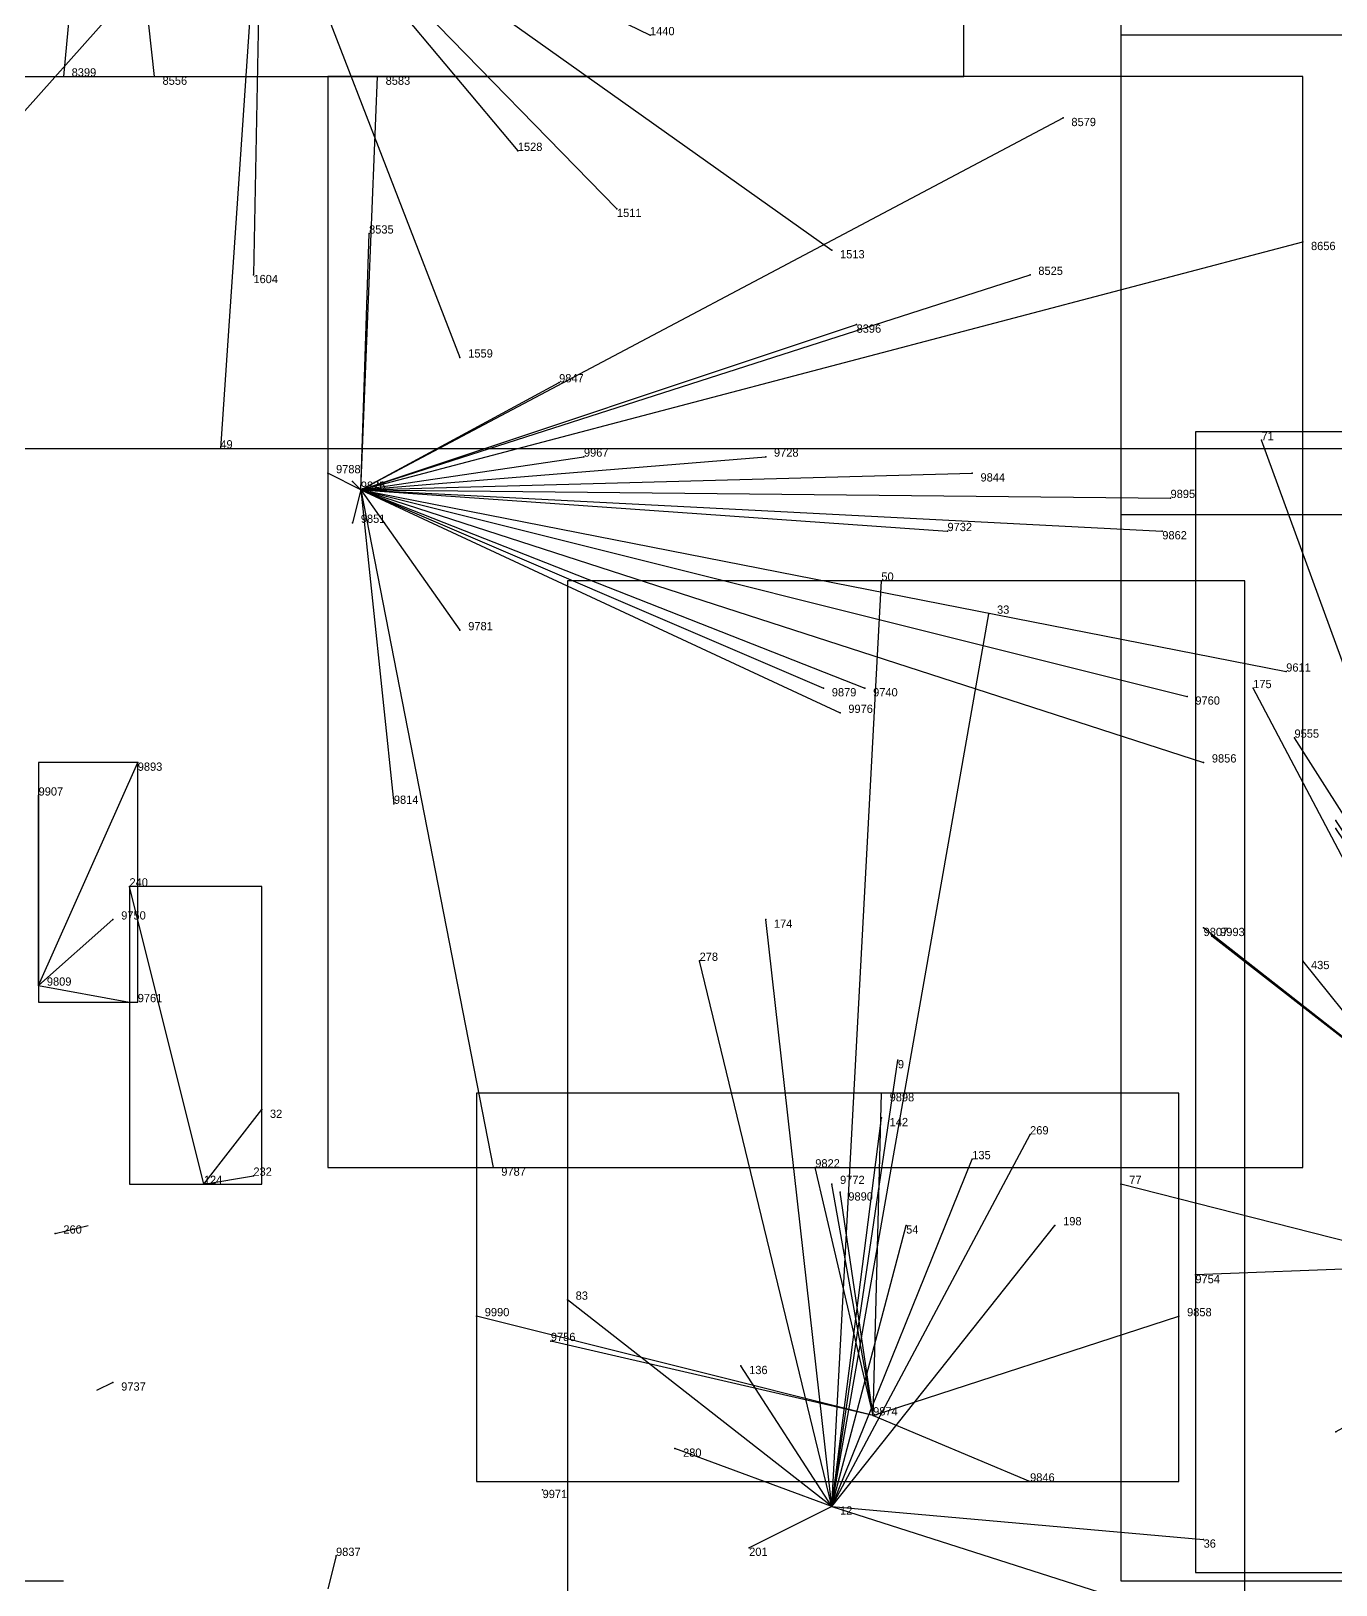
# Model space of a CAD drawing. Extents: x -0.07 to 1.1, y -0.07 to 1.1.
# Drawn here: x 0.1021 to 0.26, y 0.1065 to 0.2945 of the extents above; entities that cross this region are included whole.
import ezdxf

# ---------------------------------------------------------------- set-up
doc = ezdxf.new("R2010")
doc.units = 0
for name, color, linetype in [('Clients', 3, 'CONTINUOUS'), ('Facilities', 3, 'CONTINUOUS'), ('Facilities_lines', 3, 'CONTINUOUS'), ('Min_max_boxes', 1, 'CONTINUOUS'), ('Normals', 1, 'CONTINUOUS'), ('Source_points', 5, 'CONTINUOUS'), ('Text', 3, 'CONTINUOUS')]:
    doc.layers.add(name, color=color, linetype=linetype)

msp = doc.modelspace()

# ---------------------------------------------------------------- linework, layer by layer
at = {"layer": 'Clients', "color": 5}
for p in [(0.177, 0.294), (0.106, 0.289, 1), (0.117, 0.289, 1), (0.144, 0.289, 1), (0.227, 0.284, 1), (0.161, 0.28), (0.173, 0.273), (0.143, 0.27, 1), (0.256, 0.269, 1), (0.199, 0.268), (0.129, 0.265), (0.223, 0.265, 1), (0.202, 0.259, 1), (0.154, 0.255), (0.166, 0.252, 1), (0.251, 0.245), (0.125, 0.244), (0.169, 0.243, 1), (0.191, 0.243, 1), (0.138, 0.241, 1), (0.216, 0.241, 1), (0.141, 0.24, 1), (0.24, 0.238, 1), (0.141, 0.235, 1), (0.213, 0.234, 1), (0.239, 0.234, 1), (0.205, 0.228), (0.218, 0.224), (0.154, 0.222, 1), (0.254, 0.217, 1), (0.198, 0.215, 1), (0.203, 0.215, 1), (0.25, 0.215), (0.242, 0.214, 1), (0.2, 0.212, 1), (0.255, 0.209, 1), (0.115, 0.206, 1), (0.244, 0.206, 1), (0.103, 0.202, 1), (0.146, 0.201, 1), (0.26, 0.199, 1), (0.26, 0.198, 1), (0.114, 0.191), (0.112, 0.187, 1), (0.191, 0.187), (0.244, 0.186, 1), (0.245, 0.185, 1), (0.183, 0.182), (0.256, 0.182), (0.114, 0.177, 1), (0.207, 0.17), (0.205, 0.166, 1), (0.13, 0.164), (0.205, 0.163), (0.223, 0.161), (0.216, 0.158), (0.158, 0.157, 1), (0.197, 0.157, 1), (0.129, 0.156), (0.199, 0.155, 1), (0.234, 0.155), (0.2, 0.154, 1), (0.208, 0.15), (0.226, 0.15), (0.243, 0.144, 1), (0.167, 0.141), (0.156, 0.139, 1), (0.241, 0.139, 1), (0.165, 0.136, 1), (0.188, 0.133), (0.26, 0.125), (0.18, 0.123), (0.223, 0.119, 1), (0.189, 0.111), (0.244, 0.112)]:
    msp.add_point(p, dxfattribs=at)
at = {"layer": 'Facilities', "color": 3}
for p in [(0.142, 0.239, 1), (0.103, 0.179, 1), (0.123, 0.155), (0.105, 0.149), (0.112, 0.131, 1), (0.204, 0.127, 1), (0.164, 0.118, 1), (0.199, 0.116), (0.139, 0.11, 1)]:
    msp.add_point(p, dxfattribs=at)
at = {"layer": 'Facilities_lines', "color": 3}
for p, q in [((0.111, 0.343, 1), (0.106, 0.289, 1)), ((0.111, 0.343, 1), (0.117, 0.289, 1)), ((0.13, 0.317), (0.097, 0.28)), ((0.13, 0.317), (0.125, 0.244)), ((0.13, 0.317), (0.129, 0.265)), ((0.13, 0.317), (0.177, 0.294)), ((0.13, 0.317), (0.173, 0.273)), ((0.13, 0.317), (0.199, 0.268)), ((0.13, 0.317), (0.161, 0.28)), ((0.13, 0.317), (0.154, 0.255)), ((0.142, 0.239, 1), (0.144, 0.289, 1)), ((0.142, 0.239, 1), (0.227, 0.284, 1)), ((0.142, 0.239, 1), (0.143, 0.27, 1)), ((0.142, 0.239, 1), (0.256, 0.269, 1)), ((0.142, 0.239, 1), (0.223, 0.265, 1)), ((0.142, 0.239, 1), (0.202, 0.259, 1)), ((0.142, 0.239, 1), (0.166, 0.252, 1)), ((0.289, 0.141), (0.251, 0.245)), ((0.142, 0.239, 1), (0.191, 0.243, 1)), ((0.142, 0.239, 1), (0.169, 0.243, 1)), ((0.142, 0.239, 1), (0.138, 0.241, 1)), ((0.142, 0.239, 1), (0.216, 0.241, 1)), ((0.142, 0.239, 1), (0.141, 0.24, 1)), ((0.142, 0.239, 1), (0.141, 0.235, 1)), ((0.142, 0.239, 1), (0.213, 0.234, 1)), ((0.142, 0.239, 1), (0.203, 0.215, 1)), ((0.142, 0.239, 1), (0.254, 0.217, 1)), ((0.142, 0.239, 1), (0.242, 0.214, 1)), ((0.142, 0.239, 1), (0.158, 0.157, 1)), ((0.142, 0.239, 1), (0.146, 0.201, 1)), ((0.142, 0.239, 1), (0.244, 0.206, 1)), ((0.142, 0.239, 1), (0.239, 0.234, 1)), ((0.142, 0.239, 1), (0.154, 0.222, 1)), ((0.142, 0.239, 1), (0.198, 0.215, 1)), ((0.142, 0.239, 1), (0.24, 0.238, 1)), ((0.142, 0.239, 1), (0.2, 0.212, 1)), ((0.199, 0.116), (0.205, 0.228)), ((0.199, 0.116), (0.218, 0.224)), ((0.289, 0.141), (0.25, 0.215)), ((0.295, 0.146, 1), (0.255, 0.209, 1)), ((0.103, 0.179, 1), (0.115, 0.206, 1)), ((0.103, 0.179, 1), (0.103, 0.202, 1)), ((0.295, 0.146, 1), (0.26, 0.199, 1)), ((0.295, 0.146, 1), (0.26, 0.198, 1)), ((0.123, 0.155), (0.114, 0.191)), ((0.103, 0.179, 1), (0.112, 0.187, 1)), ((0.199, 0.116), (0.191, 0.187)), ((0.295, 0.146, 1), (0.244, 0.186, 1)), ((0.295, 0.146, 1), (0.245, 0.185, 1)), ((0.199, 0.116), (0.183, 0.182)), ((0.289, 0.141), (0.256, 0.182)), ((0.103, 0.179, 1), (0.114, 0.177, 1)), ((0.199, 0.116), (0.207, 0.17)), ((0.204, 0.127, 1), (0.205, 0.166, 1)), ((0.123, 0.155), (0.13, 0.164)), ((0.199, 0.116), (0.205, 0.163)), ((0.199, 0.116), (0.223, 0.161)), ((0.199, 0.116), (0.216, 0.158)), ((0.204, 0.127, 1), (0.197, 0.157, 1)), ((0.123, 0.155), (0.129, 0.156)), ((0.204, 0.127, 1), (0.199, 0.155, 1)), ((0.289, 0.141), (0.234, 0.155)), ((0.204, 0.127, 1), (0.2, 0.154, 1)), ((0.199, 0.116), (0.208, 0.15)), ((0.199, 0.116), (0.226, 0.15)), ((0.295, 0.146, 1), (0.243, 0.144, 1)), ((0.199, 0.116), (0.167, 0.141)), ((0.289, 0.141), (0.26, 0.125)), ((0.204, 0.127, 1), (0.156, 0.139, 1)), ((0.204, 0.127, 1), (0.241, 0.139, 1)), ((0.204, 0.127, 1), (0.165, 0.136, 1)), ((0.199, 0.116), (0.188, 0.133)), ((0.204, 0.127, 1), (0.223, 0.119, 1)), ((0.199, 0.116), (0.18, 0.123)), ((0.199, 0.116), (0.189, 0.111)), ((0.199, 0.116), (0.244, 0.112)), ((0.199, 0.116), (0.249, 0.1))]:
    msp.add_line(p, q, dxfattribs=at)
at = {"layer": 'Min_max_boxes', "color": 1}
for p, q in [((0.234, 0.469, 1), (0.234, 0.236, 1)), ((0.234, 0.469, 1), (0.234, 0.236, 1)), ((0.215, 0.289, 1), (0.215, 0.381, 1)), ((0.215, 0.289, 1), (0.215, 0.381, 1)), ((0.329, 0.294), (0.234, 0.294)), ((0.234, 0.294), (0.234, 0.107)), ((0.329, 0.294), (0.234, 0.294)), ((0.234, 0.294), (0.234, 0.107)), ((0.234, 0.294), (0.234, 0.294)), ((0.097, 0.289, 1), (0.215, 0.289, 1)), ((0.097, 0.289, 1), (0.215, 0.289, 1)), ((0.256, 0.289, 1), (0.138, 0.289, 1)), ((0.138, 0.289, 1), (0.138, 0.157, 1)), ((0.256, 0.289, 1), (0.138, 0.289, 1)), ((0.138, 0.289, 1), (0.138, 0.157, 1)), ((0.138, 0.289, 1), (0.138, 0.289, 1)), ((0.215, 0.289, 1), (0.215, 0.289, 1)), ((0.256, 0.157, 1), (0.256, 0.289, 1)), ((0.256, 0.157, 1), (0.256, 0.289, 1)), ((0.256, 0.289, 1), (0.256, 0.289, 1)), ((0.361, 0.246, 1), (0.243, 0.246, 1)), ((0.243, 0.246, 1), (0.243, 0.108, 1)), ((0.361, 0.246, 1), (0.243, 0.246, 1)), ((0.243, 0.246, 1), (0.243, 0.108, 1)), ((0.243, 0.246, 1), (0.243, 0.246, 1)), ((0.086, 0.244), (0.285, 0.244)), ((0.086, 0.244), (0.285, 0.244)), ((0.234, 0.236, 1), (0.469, 0.236, 1)), ((0.234, 0.236, 1), (0.469, 0.236, 1)), ((0.234, 0.236, 1), (0.234, 0.236, 1)), ((0.249, 0.228), (0.167, 0.228)), ((0.167, 0.228), (0.167, 0.1)), ((0.249, 0.228), (0.167, 0.228)), ((0.167, 0.228), (0.167, 0.1)), ((0.167, 0.228), (0.167, 0.228)), ((0.249, 0.1), (0.249, 0.228)), ((0.249, 0.1), (0.249, 0.228)), ((0.249, 0.228), (0.249, 0.228)), ((0.115, 0.206, 1), (0.103, 0.206, 1)), ((0.103, 0.206, 1), (0.103, 0.177, 1)), ((0.115, 0.206, 1), (0.103, 0.206, 1)), ((0.103, 0.206, 1), (0.103, 0.177, 1)), ((0.103, 0.206, 1), (0.103, 0.206, 1)), ((0.115, 0.177, 1), (0.115, 0.206, 1)), ((0.115, 0.177, 1), (0.115, 0.206, 1)), ((0.115, 0.206, 1), (0.115, 0.206, 1)), ((0.13, 0.191), (0.114, 0.191)), ((0.114, 0.191), (0.114, 0.155)), ((0.13, 0.191), (0.114, 0.191)), ((0.114, 0.191), (0.114, 0.155)), ((0.114, 0.191), (0.114, 0.191)), ((0.13, 0.155), (0.13, 0.191)), ((0.13, 0.155), (0.13, 0.191)), ((0.13, 0.191), (0.13, 0.191)), ((0.103, 0.177, 1), (0.115, 0.177, 1)), ((0.103, 0.177, 1), (0.115, 0.177, 1)), ((0.103, 0.177, 1), (0.103, 0.177, 1)), ((0.115, 0.177, 1), (0.115, 0.177, 1)), ((0.241, 0.166, 1), (0.156, 0.166, 1)), ((0.156, 0.166, 1), (0.156, 0.119, 1)), ((0.241, 0.166, 1), (0.156, 0.166, 1)), ((0.156, 0.166, 1), (0.156, 0.119, 1)), ((0.156, 0.166, 1), (0.156, 0.166, 1)), ((0.241, 0.119, 1), (0.241, 0.166, 1)), ((0.241, 0.119, 1), (0.241, 0.166, 1)), ((0.241, 0.166, 1), (0.241, 0.166, 1)), ((0.138, 0.157, 1), (0.256, 0.157, 1)), ((0.138, 0.157, 1), (0.256, 0.157, 1)), ((0.138, 0.157, 1), (0.138, 0.157, 1)), ((0.256, 0.157, 1), (0.256, 0.157, 1)), ((0.114, 0.155), (0.13, 0.155)), ((0.114, 0.155), (0.13, 0.155)), ((0.114, 0.155), (0.114, 0.155)), ((0.13, 0.155), (0.13, 0.155)), ((0.156, 0.119, 1), (0.241, 0.119, 1)), ((0.156, 0.119, 1), (0.241, 0.119, 1)), ((0.156, 0.119, 1), (0.156, 0.119, 1)), ((0.241, 0.119, 1), (0.241, 0.119, 1)), ((0.243, 0.108, 1), (0.361, 0.108, 1)), ((0.243, 0.108, 1), (0.361, 0.108, 1)), ((0.243, 0.108, 1), (0.243, 0.108, 1)), ((0.234, 0.107), (0.329, 0.107)), ((0.234, 0.107), (0.329, 0.107)), ((0.234, 0.107), (0.234, 0.107))]:
    msp.add_line(p, q, dxfattribs=at)
at = {"layer": 'Normals', "color": 1}
for p, q in [((0.177, 0.294), (0.177, 0.294, 0.1)), ((0.106, 0.289, 1), (0.106, 0.289, 1.1)), ((0.117, 0.289, 1), (0.117, 0.289, 1.1)), ((0.144, 0.289, 1), (0.144, 0.289, 1.1)), ((0.227, 0.284, 1), (0.227, 0.284, 1.1)), ((0.161, 0.28), (0.161, 0.28, 0.1)), ((0.173, 0.273), (0.173, 0.273, 0.1)), ((0.143, 0.27, 1), (0.143, 0.27, 1.1)), ((0.256, 0.269, 1), (0.256, 0.269, 1.1)), ((0.199, 0.268), (0.199, 0.268, 0.1)), ((0.129, 0.265), (0.129, 0.265, 0.1)), ((0.223, 0.265, 1), (0.223, 0.265, 1.1)), ((0.202, 0.259, 1), (0.202, 0.259, 1.1)), ((0.154, 0.255), (0.154, 0.255, 0.1)), ((0.166, 0.252, 1), (0.166, 0.252, 1.1)), ((0.251, 0.245), (0.251, 0.245, 0.1)), ((0.125, 0.244), (0.125, 0.244, 0.1)), ((0.169, 0.243, 1), (0.169, 0.243, 1.1)), ((0.191, 0.243, 1), (0.191, 0.243, 1.1)), ((0.138, 0.241, 1), (0.138, 0.241, 1.1)), ((0.216, 0.241, 1), (0.216, 0.241, 1.1)), ((0.141, 0.24, 1), (0.141, 0.24, 1.1)), ((0.142, 0.239, 1), (0.142, 0.239, 1.1)), ((0.24, 0.238, 1), (0.24, 0.238, 1.1)), ((0.141, 0.235, 1), (0.141, 0.235, 1.1)), ((0.213, 0.234, 1), (0.213, 0.234, 1.1)), ((0.239, 0.234, 1), (0.239, 0.234, 1.1)), ((0.205, 0.228), (0.205, 0.228, 0.1)), ((0.218, 0.224), (0.218, 0.224, 0.1)), ((0.154, 0.222, 1), (0.154, 0.222, 1.1)), ((0.254, 0.217, 1), (0.254, 0.217, 1.1)), ((0.198, 0.215, 1), (0.198, 0.215, 1.1)), ((0.203, 0.215, 1), (0.203, 0.215, 1.1)), ((0.25, 0.215), (0.25, 0.215, 0.1)), ((0.242, 0.214, 1), (0.242, 0.214, 1.1)), ((0.2, 0.212, 1), (0.2, 0.212, 1.1)), ((0.255, 0.209, 1), (0.255, 0.209, 1.1)), ((0.115, 0.206, 1), (0.115, 0.206, 1.1)), ((0.244, 0.206, 1), (0.244, 0.206, 1.1)), ((0.103, 0.202, 1), (0.103, 0.202, 1.1)), ((0.146, 0.201, 1), (0.146, 0.201, 1.1)), ((0.26, 0.199, 1), (0.26, 0.199, 1.1)), ((0.26, 0.198, 1), (0.26, 0.198, 1.1)), ((0.114, 0.191), (0.114, 0.191, 0.1)), ((0.112, 0.187, 1), (0.112, 0.187, 1.1)), ((0.191, 0.187), (0.191, 0.187, 0.1)), ((0.244, 0.186, 1), (0.244, 0.186, 1.1)), ((0.245, 0.185, 1), (0.245, 0.185, 1.1)), ((0.183, 0.182), (0.183, 0.182, 0.1)), ((0.256, 0.182), (0.256, 0.182, 0.1)), ((0.103, 0.179, 1), (0.103, 0.179, 1.1)), ((0.114, 0.177, 1), (0.114, 0.177, 1.1)), ((0.207, 0.17), (0.207, 0.17, 0.1)), ((0.205, 0.166, 1), (0.205, 0.166, 1.1)), ((0.13, 0.164), (0.13, 0.164, 0.1)), ((0.205, 0.163), (0.205, 0.163, 0.1)), ((0.223, 0.161), (0.223, 0.161, 0.1)), ((0.216, 0.158), (0.216, 0.158, 0.1)), ((0.158, 0.157, 1), (0.158, 0.157, 1.1)), ((0.197, 0.157, 1), (0.197, 0.157, 1.1)), ((0.123, 0.155), (0.123, 0.155, 0.1)), ((0.129, 0.156), (0.129, 0.156, 0.1)), ((0.199, 0.155, 1), (0.199, 0.155, 1.1)), ((0.234, 0.155), (0.234, 0.155, 0.1)), ((0.2, 0.154, 1), (0.2, 0.154, 1.1)), ((0.105, 0.149), (0.109, 0.15, 0.1)), ((0.208, 0.15), (0.208, 0.15, 0.1)), ((0.226, 0.15), (0.226, 0.15, 0.1)), ((0.243, 0.144, 1), (0.243, 0.144, 1.1)), ((0.167, 0.141), (0.167, 0.141, 0.1)), ((0.156, 0.139, 1), (0.156, 0.139, 1.1)), ((0.241, 0.139, 1), (0.241, 0.139, 1.1)), ((0.165, 0.136, 1), (0.165, 0.136, 1.1)), ((0.188, 0.133), (0.188, 0.133, 0.1)), ((0.112, 0.131, 1), (0.11, 0.13, 1.1)), ((0.204, 0.127, 1), (0.204, 0.127, 1.1)), ((0.26, 0.125), (0.26, 0.125, 0.1)), ((0.18, 0.123), (0.18, 0.123, 0.1)), ((0.223, 0.119, 1), (0.223, 0.119, 1.1)), ((0.164, 0.118, 1), (0.164, 0.118, 1.1)), ((0.199, 0.116), (0.199, 0.116, 0.1)), ((0.189, 0.111), (0.189, 0.111, 0.1)), ((0.244, 0.112), (0.244, 0.112, 0.1)), ((0.139, 0.11, 1), (0.138, 0.106, 1.1)), ((0.097, 0.107), (0.106, 0.107, 0.1))]:
    msp.add_line(p, q, dxfattribs=at)
at = {"layer": 'Source_points', "color": 5}
for p in [(0.177, 0.294), (0.106, 0.289, 1), (0.117, 0.289, 1), (0.144, 0.289, 1), (0.227, 0.284, 1), (0.161, 0.28), (0.173, 0.273), (0.143, 0.27, 1), (0.256, 0.269, 1), (0.199, 0.268), (0.129, 0.265), (0.223, 0.265, 1), (0.202, 0.259, 1), (0.154, 0.255), (0.166, 0.252, 1), (0.251, 0.245), (0.125, 0.244), (0.169, 0.243, 1), (0.191, 0.243, 1), (0.138, 0.241, 1), (0.216, 0.241, 1), (0.141, 0.24, 1), (0.142, 0.239, 1), (0.24, 0.238, 1), (0.141, 0.235, 1), (0.213, 0.234, 1), (0.239, 0.234, 1), (0.205, 0.228), (0.218, 0.224), (0.154, 0.222, 1), (0.254, 0.217, 1), (0.198, 0.215, 1), (0.203, 0.215, 1), (0.25, 0.215), (0.242, 0.214, 1), (0.2, 0.212, 1), (0.255, 0.209, 1), (0.115, 0.206, 1), (0.244, 0.206, 1), (0.103, 0.202, 1), (0.146, 0.201, 1), (0.26, 0.199, 1), (0.26, 0.198, 1), (0.114, 0.191), (0.112, 0.187, 1), (0.191, 0.187), (0.244, 0.186, 1), (0.245, 0.185, 1), (0.183, 0.182), (0.256, 0.182), (0.103, 0.179, 1), (0.114, 0.177, 1), (0.207, 0.17), (0.205, 0.166, 1), (0.13, 0.164), (0.205, 0.163), (0.223, 0.161), (0.216, 0.158), (0.158, 0.157, 1), (0.197, 0.157, 1), (0.123, 0.155), (0.129, 0.156), (0.199, 0.155, 1), (0.234, 0.155), (0.2, 0.154, 1), (0.105, 0.149), (0.208, 0.15), (0.226, 0.15), (0.243, 0.144, 1), (0.167, 0.141), (0.156, 0.139, 1), (0.241, 0.139, 1), (0.165, 0.136, 1), (0.188, 0.133), (0.112, 0.131, 1), (0.204, 0.127, 1), (0.26, 0.125), (0.18, 0.123), (0.223, 0.119, 1), (0.164, 0.118, 1), (0.199, 0.116), (0.189, 0.111), (0.244, 0.112), (0.139, 0.11, 1)]:
    msp.add_point(p, dxfattribs=at)

# ---------------------------------------------------------------- texts
at = {"layer": 'Text', "color": 3}
for s, p in [('1440', (0.177, 0.294)), ('8399', (0.107, 0.289, 1)), ('8556', (0.118, 0.288, 1)), ('8583', (0.145, 0.288, 1)), ('8579', (0.228, 0.283, 1)), ('1528', (0.161, 0.28)), ('1511', (0.173, 0.272)), ('8535', (0.143, 0.27, 1)), ('8656', (0.257, 0.268, 1)), ('1513', (0.2, 0.267)), ('8525', (0.224, 0.265, 1)), ('1604', (0.129, 0.264)), ('8396', (0.202, 0.258, 1)), ('1559', (0.155, 0.255)), ('9847', (0.166, 0.252, 1)), ('49', (0.125, 0.244)), ('71', (0.251, 0.245)), ('9967', (0.169, 0.243, 1)), ('9728', (0.192, 0.243, 1)), ('9788', (0.139, 0.241, 1)), ('9844', (0.217, 0.24, 1)), ('9826', (0.142, 0.239, 1)), ('9875', (0.142, 0.239, 1)), ('9895', (0.24, 0.238, 1)), ('9851', (0.142, 0.235, 1)), ('9732', (0.213, 0.234, 1)), ('9862', (0.239, 0.233, 1)), ('50', (0.205, 0.228)), ('33', (0.219, 0.224)), ('9781', (0.155, 0.222, 1)), ('9611', (0.254, 0.217, 1)), ('9879', (0.199, 0.214, 1)), ('9740', (0.204, 0.214, 1)), ('175', (0.25, 0.215)), ('9976', (0.201, 0.212, 1)), ('9760', (0.243, 0.213, 1)), ('9555', (0.255, 0.209, 1)), ('9856', (0.245, 0.206, 1)), ('9893', (0.115, 0.205, 1)), ('9907', (0.103, 0.202, 1)), ('9814', (0.146, 0.201, 1)), ('240', (0.114, 0.191)), ('9750', (0.113, 0.187, 1)), ('174', (0.192, 0.186)), ('9807', (0.244, 0.185, 1)), ('9993', (0.246, 0.185, 1)), ('278', (0.183, 0.182)), ('435', (0.257, 0.181)), ('9809', (0.104, 0.179, 1)), ('9761', (0.115, 0.177, 1)), ('9', (0.207, 0.169)), ('9898', (0.206, 0.165, 1)), ('32', (0.131, 0.163)), ('142', (0.206, 0.162)), ('269', (0.223, 0.161)), ('9822', (0.197, 0.157, 1)), ('135', (0.216, 0.158)), ('232', (0.129, 0.156)), ('9787', (0.159, 0.156, 1)), ('124', (0.123, 0.155)), ('9772', (0.2, 0.155, 1)), ('77', (0.235, 0.155)), ('9890', (0.201, 0.153, 1)), ('198', (0.227, 0.15)), ('260', (0.106, 0.149)), ('54', (0.208, 0.149)), ('9754', (0.243, 0.143, 1)), ('83', (0.168, 0.141)), ('9990', (0.157, 0.139, 1)), ('9858', (0.242, 0.139, 1)), ('9756', (0.165, 0.136, 1)), ('136', (0.189, 0.132)), ('9737', (0.113, 0.13, 1)), ('9874', (0.204, 0.127, 1)), ('280', (0.181, 0.122)), ('9846', (0.223, 0.119, 1)), ('9971', (0.164, 0.117, 1)), ('12', (0.2, 0.115)), ('9837', (0.139, 0.11, 1)), ('201', (0.189, 0.11)), ('36', (0.244, 0.111))]:
    msp.add_text(s, height=0.001, dxfattribs=at).set_placement(p)

doc.saveas('drawing.dxf')
